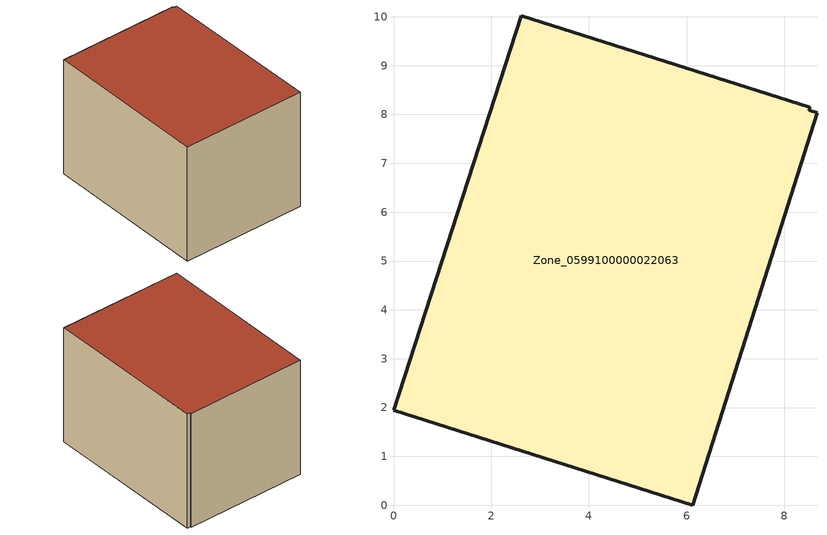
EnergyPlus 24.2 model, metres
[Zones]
Zone_0599100000022063
 floor ground (C_G): 0,1.94 2.61,10.02 8.53,8.15 8.51,8.09 8.67,8.04 6.13,0 z0
 wall outside (C_F): 2.61,10.02 0,1.94 6.13,0 8.67,8.04 8.51,8.09 8.53,8.15 2.61,10.02 z0:6.11
 roof outside (C_R): 6.13,0 8.67,8.04 8.51,8.09 8.53,8.15 2.61,10.02 0,1.94 z6.11
[BUILDING]
Pand.0599100000022063: North Axis=0; Terrain=City; Loads Convergence Tolerance Value=0.04; Temperature Convergence Tolerance Value=0.4; Solar Distribution=FullExterior; Maximum Number of Warmup Days=25; Minimum Number of Warmup Days=1
[Site:Location]
Rotterdam.The.Hague.AP_ZH_NLD Design_Conditions: Latitude=51.96; Longitude=4.45; Time Zone=1; Elevation=-4.5
[SITE:GROUNDTEMPERATURE:BUILDINGSURFACE]
18, 18, 18, 18, 18, 18, 18, 18, 18, 18, 18, 18
[MATERIAL] Thermal Absorptance=0.9; Solar Absorptance=0.7; Visible Absorptance=0.7
Name | Roughness | Thickness | Conductivity | Density | Specific Heat
G.TC.1946-1964 | MediumSmooth | 0.15 | 1 | 540 | 1210
F.TC.1946-1964 | Rough | 0.3 | 0.857143 | 1920 | 840
R.TC.1946-1964 | MediumRough | 0.2 | 0.235294 | 1500 | 1000
[CONSTRUCTION]
C_G: G.TC.1946-1964
C_F: F.TC.1946-1964
C_R: R.TC.1946-1964
[ZONE]
Zone_0599100000022063: Type=1; Multiplier=1; Ceiling Height=Autocalculate; Volume=Autocalculate; Floor Area=autocalculate; Part of Total Floor Area=Yes
[ZONEINFILTRATION:DESIGNFLOWRATE]
Infil_Zone_0599100000022063: Zone or ZoneList or Space or SpaceList=Zone_0599100000022063; Schedule=AlwaysOn; Design Flow Rate Calculation Method=Flow/Area; Flow Rate per Floor Area=0.003; Constant Term Coefficient=1; Temperature Term Coefficient=0; Velocity Term Coefficient=0; Velocity Squared Term Coefficient=0
[HVACTEMPLATE:ZONE:IDEALLOADSAIRSYSTEM]
Zone_0599100000022063: Maximum Heating Supply Air Temperature=50; Minimum Cooling Supply Air Temperature=13; Maximum Heating Supply Air Humidity Ratio=0.0156; Minimum Cooling Supply Air Humidity Ratio=0.0077; Heating Limit=NoLimit; Cooling Limit=NoLimit; Dehumidification Control Type=ConstantSensibleHeatRatio; Cooling Sensible Heat Ratio=0.7; Dehumidification Setpoint=60; Humidification Control Type=None; Humidification Setpoint=30; Outdoor Air Method=None; Outdoor Air Flow Rate per Person=0.00944; Outdoor Air Flow Rate per Zone Floor Area=0; Outdoor Air Flow Rate per Zone=0; Demand Controlled Ventilation Type=None; Outdoor Air Economizer Type=NoEconomizer; Heat Recovery Type=None; Sensible Heat Recovery Effectiveness=0.7; Latent Heat Recovery Effectiveness=0.65
[ZONECONTROL:THERMOSTAT]
ThermostatControl_Zone_0599100000022063: Zone or ZoneList=Zone_0599100000022063; Control Type Schedule=DualSetpointControlType; Control 1=Thermostat_Zone_0599100000022063; Temperature Difference Between Cutout And Setpoint=0
[THERMOSTATSETPOINT:DUALSETPOINT]
Thermostat_Zone_0599100000022063: Heating Setpoint Temperature Schedule=HeatingSetpoint_Zone_0599100000022063; Cooling Setpoint Temperature Schedule=CoolingSetpoint_Zone_0599100000022063
[SCHEDULE:COMPACT]
HeatingSetpoint_Zone_0599100000022063: Through: 12/31, For: AllDays, Until: 24:00, 21
CoolingSetpoint_Zone_0599100000022063: Through: 12/31, For: AllDays, Until: 24:00, 24
DualSetpointControlType: Through: 12/31, For: AllDays, Until: 24:00, 4
AlwaysOn: Through: 12/31, For: AllDays, Until: 24:00, 1
